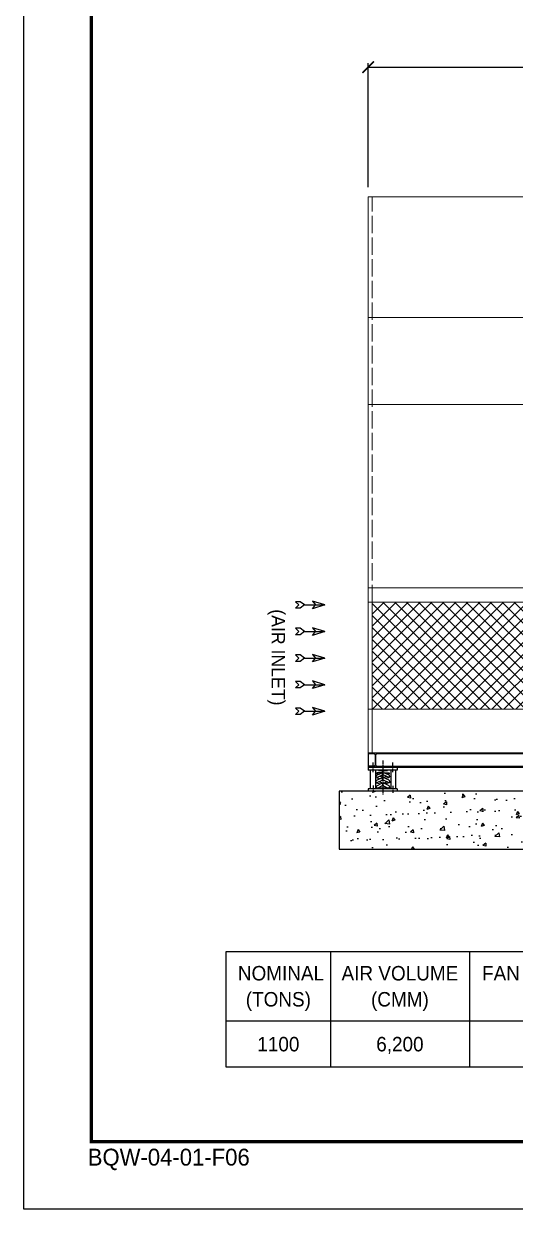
# Model space of a CAD drawing. Header units: millimetres. Extents: x 123866 to 162203, y -62385 to -41590.
# Drawn here: x 132796 to 137892, y -62385 to -50098 of the extents above; entities that cross this region are included whole.
import ezdxf
from ezdxf.enums import TextEntityAlignment as Align

# ---------------------------------------------------------------- set-up
doc = ezdxf.new("R2010")
doc.units = ezdxf.units.MM
doc.header["$LTSCALE"] = 30
doc.header["$MEASUREMENT"] = 0
doc.linetypes.add('CENTER', pattern=[2, 1.25, -0.25, 0.25, -0.25])
doc.linetypes.add('DASHED', pattern=[15, 12, -3])
doc.layers.get('0').update_dxf_attribs({"linetype": 'CONTINUOUS'})
doc.layers.get('DEFPOINTS').update_dxf_attribs({"color": 143, "linetype": 'CONTINUOUS'})
for name, color, linetype in [('4', 2, 'CONTINUOUS'), ('L1_', 7, 'CONTINUOUS'), ('냉각탑_box', 1, 'CONTINUOUS'), ('냉각탑_dim', 1, 'CONTINUOUS'), ('냉각탑_form', 1, 'CONTINUOUS'), ('냉각탑_text', 3, 'CONTINUOUS'), ('냉각탑_기초', 23, 'CONTINUOUS'), ('냉각탑_찬넬방진', 1, 'CONTINUOUS')]:
    doc.layers.add(name, color=color, linetype=linetype)
doc.styles.add('HY울릉도L', font='')
doc.styles.add('돋움', font='')
doc.styles.get('HY울릉도L').set_extended_font_data('HY울릉도L')
doc.styles.get('돋움').set_extended_font_data('Dotum')
doc.dimstyles.new('성지DIM', dxfattribs={"dimtxt": 3.5, "dimasz": 3, "dimexe": 1, "dimexo": 2.5, "dimgap": 2, "dimtad": 1, "dimdec": 0, "dimzin": 3, "dimdsep": 46, "dimtxsty": 'HY울릉도L', "dimblk": 'ARCHTICK', "dimcen": -2, "dimclrd": 256, "dimclre": 256, "dimclrt": 7, "dimadec": 0, "dimazin": 0, "dimtfac": 1, "dimtdec": 0, "dimtofl": 0, "dimtmove": 0, "dimatfit": 3, "dimfxl": 0, "dimtolj": 1, "dimtzin": 0, "dimlwe": -1, "dimarcsym": 0})

# ---------------------------------------------------------------- blocks, each defined once
blk = doc.blocks.new('냉각탑form')
at = {"layer": 'DEFPOINTS'}
blk.add_lwpolyline([(0, 297.07), (420.1, 297.07), (420.1, 0), (0, 0)], close=True, dxfattribs=at)
at = {"layer": '냉각탑_form', "const_width": 0.5}
blk.add_lwpolyline([(10, 287.07), (10, 10), (410.1, 10), (410.1, 287.07)], close=True, dxfattribs=at)
at = {"layer": '냉각탑_form', "style": '돋움'}
blk.add_text('BQW-04-01-F06', height=2.5006, dxfattribs=at).set_placement((9.48, 6.47))
blk = doc.blocks.new('_ArchTick')
at = {"color": 0, "linetype": 'ByBlock', "const_width": 0.15}
blk.add_lwpolyline([(-0.5, -0.5), (0.5, 0.5)], dxfattribs=at)
blk = doc.blocks.new('*D67')
at = {"layer": 'DEFPOINTS', "color": 0, "transparency": 16777216}
for p in [(143787, -50548), (136367, -51893), (143787, -51893)]:
    blk.add_point(p, dxfattribs=at)
at = {"layer": '냉각탑_dim', "transparency": 16777216}
for p, q in [((136367, -51793), (136367, -50508)), ((143787, -51793), (143787, -50508))]:
    blk.add_line(p, q, dxfattribs=at)
at = {"layer": '냉각탑_dim', "lineweight": -2, "transparency": 16777216}
blk.add_line((136367, -50548), (143787, -50548), dxfattribs=at)
at = {"layer": '냉각탑_dim', "lineweight": -2, "transparency": 16777216, "xscale": 120, "yscale": 120, "zscale": 120, "rotation": 180}
blk.add_blockref('_ArchTick', (136367, -50548), dxfattribs=at)
at = {"layer": '냉각탑_dim', "lineweight": -2, "transparency": 16777216, "xscale": 120, "yscale": 120, "zscale": 120}
blk.add_blockref('_ArchTick', (143787, -50548), dxfattribs=at)
at = {"layer": '냉각탑_dim', "color": 7, "transparency": 16777216, "insert": (140077, -50398), "char_height": 140, "attachment_point": 5, "style": 'HY울릉도L'}
blk.add_mtext('\\A1;7420', dxfattribs=at)
blk = doc.blocks.new('sdfghj')
at = {"layer": '4', "color": 3, "linetype": 'CENTER'}
blk.add_line((77432, -35928), (77432, -36281), dxfattribs=at)
at = {"layer": 'L1_', "color": 2, "linetype": 'Continuous'}
for p, q in [((77283, -35997), (77283, -36029)), ((77283, -35997), (77584, -35997)), ((77584, -35997), (77584, -36029)), ((77283, -36029), (77584, -36029)), ((77301, -36029), (77351, -36029)), ((77301, -36029), (77301, -36222)), ((77301, -36120), (77301, -36221)), ((77351, -36029), (77351, -36222)), ((77351, -36120), (77351, -36221)), ((77367, -36056), (77367, -36068)), ((77428, -36056), (77367, -36056)), ((77367, -36063), (77395, -36068)), ((77368, -36080), (77419, -36056)), ((77368, -36105), (77428, -36077)), ((77368, -36131), (77428, -36103)), ((77370, -36106), (77407, -36113)), ((77384, -36029), (77384, -36031)), ((77477, -36031), (77384, -36031)), ((77428, -36100), (77393, -36093)), ((77425, -36031), (77425, -36041)), ((77440, -36041), (77425, -36041)), ((77428, -36130), (77428, -36041)), ((77436, -36130), (77436, -36041)), ((77436, -36056), (77496, -36056)), ((77438, -36056), (77436, -36056)), ((77496, -36105), (77436, -36077)), ((77436, -36099), (77471, -36093)), ((77495, -36131), (77436, -36103)), ((77440, -36031), (77440, -36041)), ((77496, -36080), (77444, -36056)), ((77493, -36106), (77457, -36113)), ((77496, -36063), (77469, -36068)), ((77477, -36029), (77477, -36031)), ((77496, -36056), (77496, -36068)), ((77509, -36029), (77562, -36029)), ((77509, -36029), (77509, -36221)), ((77509, -36120), (77509, -36221)), ((77562, -36029), (77562, -36221)), ((77562, -36120), (77562, -36221)), ((77283, -36221), (77584, -36221)), ((77283, -36221), (77283, -36247)), ((77283, -36247), (77584, -36247)), ((77367, -36160), (77426, -36133)), ((77367, -36160), (77406, -36171)), ((77367, -36210), (77367, -36221)), ((77495, -36213), (77367, -36213)), ((77367, -36213), (77493, -36213)), ((77368, -36189), (77422, -36164)), ((77496, -36213), (77368, -36213)), ((77369, -36213), (77497, -36213)), ((77425, -36191), (77378, -36213)), ((77419, -36158), (77391, -36149)), ((77428, -36130), (77436, -36130)), ((77497, -36160), (77438, -36133)), ((77438, -36191), (77485, -36213)), ((77495, -36189), (77442, -36164)), ((77444, -36158), (77473, -36149)), ((77497, -36160), (77458, -36171)), ((77497, -36209), (77497, -36221)), ((77584, -36221), (77584, -36247))]:
    blk.add_line(p, q, dxfattribs=at)
at = {"layer": 'L1_', "color": 1, "linetype": 'CENTER'}
for p, q in [((77327, -36047), (77327, -35949)), ((77531, -36047), (77531, -35949)), ((77327, -36189), (77327, -36261)), ((77531, -36188), (77531, -36260))]:
    blk.add_line(p, q, dxfattribs=at)
at = {"layer": 'L1_', "color": 2, "linetype": 'Continuous'}
for centre, radius, start, end in [((77381, -36092), 18.3, 142.4554, 226.9466), ((77369, -36083), 3.63, 114.7395, 142.4554), ((77371, -36103), 3.63, 226.9466, 260.1342), ((77493, -36103), 3.63, 279.8658, 313.0534), ((77483, -36092), 18.3, 313.0534, 37.5446), ((77494, -36083), 3.63, 37.5446, 65.2605), ((77394, -36147), 31.4, 150.8406, 199.726), ((77368, -36157), 3.63, 199.726, 254.389), ((77386, -36200), 21.4, 154.2564, 218.822), ((77370, -36134), 3.63, 114.7395, 150.8406), ((77370, -36192), 3.63, 114.7395, 154.2564), ((77418, -36162), 3.63, 294.7395, 71.8917), ((77424, -36167), 3.63, 22.2631, 114.7395), ((77400, -36177), 29.3, 330.1371, 22.2631), ((77425, -36130), 3.63, 294.7395, 0), ((77464, -36177), 29.3, 157.7369, 209.8629), ((77440, -36130), 3.63, 180, 245.2605), ((77440, -36167), 3.63, 65.2605, 157.7369), ((77446, -36162), 3.63, 108.1083, 245.2605), ((77494, -36134), 3.63, 29.1594, 65.2605), ((77494, -36192), 3.63, 25.7436, 65.2605), ((77478, -36200), 21.4, 321.178, 25.7436), ((77470, -36147), 31.4, 340.274, 29.1594), ((77496, -36157), 3.63, 285.611, 340.274)]:
    blk.add_arc(centre, radius, start, end, dxfattribs=at)
blk = doc.blocks.new('화살표 IN OUT')
at = {"layer": '냉각탑_dim'}
for p, q in [((-323, 43), (-384, 43)), ((-343, 0), (-384, 43)), ((-384, -43), (-343, 0)), ((-266, 0), (-323, 43)), ((-266, 0), (-323, -43)), ((-266, 0), (0, 0)), ((-163, 50), (-122, 0)), ((0, 0), (-163, 50)), ((-163, -50), (-122, 0)), ((0, 0), (-163, -50)), ((-323, -43), (-384, -43))]:
    blk.add_line(p, q, dxfattribs=at)
blk = doc.blocks.new('A$C4F4C5F33')
at = {"layer": '냉각탑_기초', "ltscale": 30}
h = blk.add_hatch(dxfattribs=at)
h.set_pattern_fill('AR-CONC', color=256, scale=50, angle=90, style=0)
h.set_pattern_definition([(220, (-113710.86, 1170.8), (31.3761, -358.6301), [37.5, -412.5]), (275, (-113710.86, 1170.8), (-376.0961, 69.3757), [30, -330]), (169.54856, (-113708.25, 1140.92), (-344.72, -289.2544), [31.8701, -350.5711]), (223.8158, (-113810.86, 1170.8), (82.7596, -533.6207), [56.25, -618.75]), (173.36436, (-113803.97, 1126.34), (-487.0593, -467.331), [47.8052, -525.857]), (278.81584, (-113810.86, 1170.8), (-487.0593, -467.331), [45, -495]), (249, (-113785.86, 1120.8), (201.30945, -298.4535), [37.5, -412.5]), (304, (-113785.86, 1120.8), (-362.575, -121.6577), [30, -330]), (198.54856, (-113769.1, 1095.94), (-161.2656, -420.1112), [31.8701, -350.5711]), (232.5, (-113710.86, 1170.81), (-166.44693, -6.07993), [0, -326, 0, -335, 0, -331.25]), (262.5, (-113710.86, 1170.8), (-197.20586, -131.53477), [0, -191, 0, -318.5, 0, -126.25]), (302.5, (-113710.86, 1282.31), (11.27744, -266.91122), [0, -125, 0, -390, 0, -517.5]), (312.5, (-113710.86, 1332.3), (-50.0525, -291.5931), [0, -162.5, 0, -259, 0, -367.5])])
h.paths.add_polyline_path([(0, 0), (8020, 0), (8020, 600), (0, 600)])
for p, q in [((8020, 600), (0, 600)), ((0, 600), (0, 0)), ((8020, 600), (8020, 0)), ((0, 0), (8020, 0))]:
    blk.add_line(p, q, dxfattribs=at)

msp = doc.modelspace()

# ---------------------------------------------------------------- hatches: boundary and pattern name
at = {"ltscale": 500}
h = msp.add_hatch(dxfattribs=at)
h.set_pattern_fill('ANSI37', color=256, scale=700)
h.set_pattern_definition([(45, (-49151.68, -64453.22), (-61.871843, 61.871843), []), (135, (-49151.68, -64453.22), (-61.871843, -61.871843), [])])
h.paths.add_polyline_path([(140014.5, -56093.1), (136409, -56093.1), (136409, -57203.1), (140014.5, -57203.1)])
h.paths.add_polyline_path([(140139.5, -56093.1), (140139.5, -57203.1), (143745, -57203.1), (143745, -56648.1), (143745, -56093.1)])

# ---------------------------------------------------------------- linework, layer by layer
at = {"lineweight": 18, "ltscale": 500}
for p, q in [((136367, -51893.1), (143787, -51893.1)), ((136367, -57653.1), (136367, -51893.1)), ((136367, -53143.1), (143787, -53143.1)), ((136367, -54046.1), (143787, -54046.1)), ((143787, -55943.1), (136367, -55943.1)), ((143787, -56093.1), (136367, -56093.1)), ((136367, -57653.1), (136367, -56093.1)), ((136409, -57653.1), (136409, -56093.1)), ((143787, -57203.1), (136367, -57203.1)), ((140014.5, -57203.1), (136367, -57203.1)), ((143787, -57653.1), (136367, -57653.1))]:
    msp.add_line(p, q, dxfattribs=at)
at = {"color": 5, "linetype": 'DASHED', "lineweight": 9, "ltscale": 0.5}
msp.add_line((136409, -56093.1), (136409, -51893.1), dxfattribs=at)
at = {"layer": '냉각탑_box'}
for p, q in [((135976, -59713.7), (135976, -60913.7)), ((137416, -59713.7), (137416, -60913.7)), ((134896, -60433.7), (147796, -60433.7))]:
    msp.add_line(p, q, dxfattribs=at)
msp.add_lwpolyline([(134896, -59713.7), (147796, -59713.7), (147796, -60913.7), (134896, -60913.7)], close=True, dxfattribs=at)
at = {"layer": '냉각탑_찬넬방진', "ltscale": 500}
for p, q in [((136367, -57653.1), (136367, -57803.1)), ((136367, -57662.8), (136427.9, -57662.8)), ((136457.9, -57662.8), (143787, -57662.8)), ((136367, -57793.3), (136419.9, -57793.3)), ((136367, -57803.1), (143787, -57803.1)), ((136457.9, -57793.3), (143787, -57793.3))]:
    msp.add_line(p, q, dxfattribs=at)
at = {"layer": '냉각탑_찬넬방진'}
for p, q in [((136368.4, -57662.8), (136428.4, -57662.8)), ((136439.9, -57674.8), (136439.9, -57781.3)), ((136445.9, -57781.3), (136445.9, -57674.8)), ((136427.9, -57793.3), (136367.9, -57793.3))]:
    msp.add_line(p, q, dxfattribs=at)
for centre, start, end in [((136427.9, -57674.8), 0, 90), ((136457.9, -57674.8), 90, 180), ((136427.9, -57781.3), 270, 0), ((136457.9, -57781.3), 180, 270)]:
    msp.add_arc(centre, 12, start, end, dxfattribs=at)

# ---------------------------------------------------------------- block references
at = {"color": 0, "linetype": 'Continuous', "xscale": -1}
msp.add_blockref('sdfghj', (213951.3, -21806.5), dxfattribs=at)
at = {"ltscale": 500}
msp.add_blockref('A$C4F4C5F33', (136067, -58653.1), dxfattribs=at)
at = {"layer": '냉각탑_dim', "xscale": 0.7875000000021828, "yscale": 0.7875000000021828, "zscale": 0.7875000000021828}
for p in [(135917, -56121.8), (135917, -56397.5), (135917, -56673.1), (135917, -56948.7), (135917, -57224.3)]:
    msp.add_blockref('화살표 IN OUT', p, dxfattribs=at)
at = {"layer": '냉각탑_form', "xscale": 70, "yscale": 70, "zscale": 70}
msp.add_blockref('냉각탑form', (132795.9, -62385.3), dxfattribs=at)

# ---------------------------------------------------------------- texts
at = {"layer": '냉각탑_text', "style": '돋움'}
msp.add_text('(AIR INLET)', height=140, rotation=270, dxfattribs=at).set_placement((135434.8, -56665.5), align=Align.MIDDLE_CENTER)
for s, p in [(' NOMINAL', (135436, -59938.7)), ('AIR VOLUME', (136696, -59938.7)), ('FAN MOTOR', (138136, -59938.7)), ('(TONS)', (135436, -60208.7)), ('(CMM)', (136696, -60208.7)), ('1100', (135436, -60673.7)), ('6,200', (136696, -60673.7))]:
    msp.add_text(s, height=150, dxfattribs=at).set_placement(p, align=Align.MIDDLE_CENTER)

# ---------------------------------------------------------------- dimensions: what is measured, and where the dimension line sits
at = {"layer": '냉각탑_dim'}
dim = msp.add_linear_dim(base=(143787, -50547.8), p1=(136367, -51893.1), p2=(143787, -51893.1), dimstyle='성지DIM', override={"dimscale": 40}, dxfattribs=at)
dim.commit()
dim.dimension.update_dxf_attribs({"geometry": '*D67', "text_midpoint": (140077, -50397.8)})

doc.saveas('drawing.dxf')
